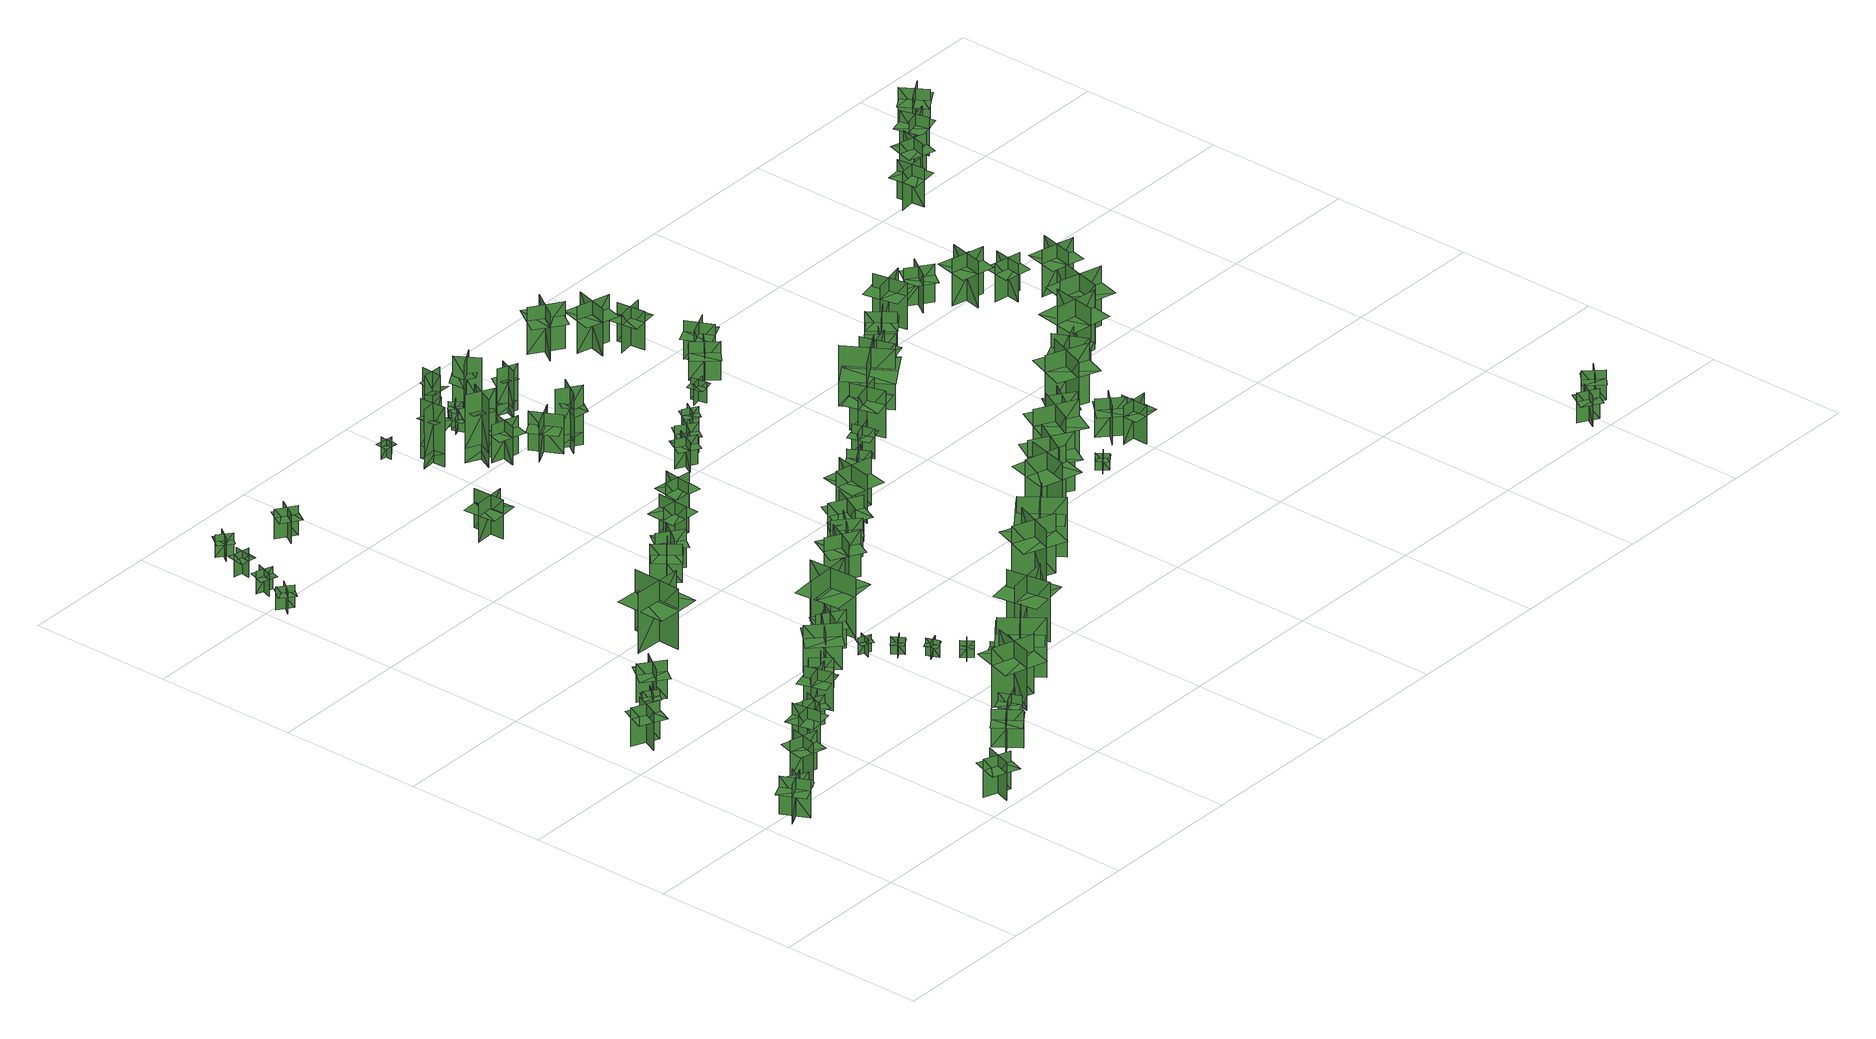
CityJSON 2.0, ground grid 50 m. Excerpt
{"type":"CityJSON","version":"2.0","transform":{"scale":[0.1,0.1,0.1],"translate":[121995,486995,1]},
"CityObjects":{
"tree1":{"type":"SolitaryVegetationObject","geometry":[{"type":"MultiSurface","lod":"1","boundaries":[[[0,1,2]],[[0,2,3]],[[4,5,6]],[[4,6,7]],[[8,9,10]],[[8,10,11]],[[8,11,12]],[[8,12,13]]]}]},
"tree2":{"type":"SolitaryVegetationObject","geometry":[{"type":"MultiSurface","lod":"1","boundaries":[[[14,15,16]],[[14,16,17]],[[18,19,20]],[[18,20,21]],[[22,23,24]],[[22,24,25]],[[22,25,26]],[[22,26,27]]]}]},
"tree3":{"type":"SolitaryVegetationObject","geometry":[{"type":"MultiSurface","lod":"1","boundaries":[[[28,29,30]],[[28,30,31]],[[32,33,34]],[[32,34,35]],[[36,37,38]],[[36,38,39]],[[36,39,40]],[[36,40,41]]]}]},
"tree4":{"type":"SolitaryVegetationObject","geometry":[{"type":"MultiSurface","lod":"1","boundaries":[[[42,43,44]],[[42,44,45]],[[46,47,48]],[[46,48,49]],[[50,51,52]],[[50,52,53]],[[50,53,54]],[[50,54,55]]]}]},
"tree5":{"type":"SolitaryVegetationObject","geometry":[{"type":"MultiSurface","lod":"1","boundaries":[[[56,57,58]],[[56,58,59]],[[60,61,62]],[[60,62,63]],[[64,65,66]],[[64,66,67]],[[64,67,68]],[[64,68,69]]]}]},
"tree6":{"type":"SolitaryVegetationObject","geometry":[{"type":"MultiSurface","lod":"1","boundaries":[[[70,71,72]],[[70,72,73]],[[74,75,76]],[[74,76,77]],[[78,79,80]],[[78,80,81]],[[78,81,82]],[[78,82,83]]]}]},
"tree7":{"type":"SolitaryVegetationObject","geometry":[{"type":"MultiSurface","lod":"1","boundaries":[[[84,85,86]],[[84,86,87]],[[88,89,90]],[[88,90,91]],[[92,93,94]],[[92,94,95]],[[92,95,96]],[[92,96,97]]]}]},
"tree8":{"type":"SolitaryVegetationObject","geometry":[{"type":"MultiSurface","lod":"1","boundaries":[[[98,99,100]],[[98,100,101]],[[102,103,104]],[[102,104,105]],[[106,107,108]],[[106,108,109]],[[106,109,110]],[[106,110,111]]]}]},
"tree9":{"type":"SolitaryVegetationObject","geometry":[{"type":"MultiSurface","lod":"1","boundaries":[[[112,113,114]],[[112,114,115]],[[116,117,118]],[[116,118,119]],[[120,121,122]],[[120,122,123]],[[120,123,124]],[[120,124,125]]]}]},
"tree10":{"type":"SolitaryVegetationObject","geometry":[{"type":"MultiSurface","lod":"1","boundaries":[[[126,127,128]],[[126,128,129]],[[130,131,132]],[[130,132,133]],[[134,135,136]],[[134,136,137]],[[134,137,138]],[[134,138,139]]]}]},
"tree11":{"type":"SolitaryVegetationObject","geometry":[{"type":"MultiSurface","lod":"1","boundaries":[[[140,141,142]],[[140,142,143]],[[144,145,146]],[[144,146,147]],[[148,149,150]],[[148,150,151]],[[148,151,152]],[[148,152,153]]]}]},
"tree12":{"type":"SolitaryVegetationObject","geometry":[{"type":"MultiSurface","lod":"1","boundaries":[[[154,155,156]],[[154,156,157]],[[158,159,160]],[[158,160,161]],[[162,163,164]],[[162,164,165]],[[162,165,166]],[[162,166,167]]]}]},
"tree13":{"type":"SolitaryVegetationObject","geometry":[{"type":"MultiSurface","lod":"1","boundaries":[[[168,169,170]],[[168,170,171]],[[172,173,174]],[[172,174,175]],[[176,177,178]],[[176,178,179]],[[176,179,180]],[[176,180,181]]]}]},
"tree14":{"type":"SolitaryVegetationObject","geometry":[{"type":"MultiSurface","lod":"1","boundaries":[[[182,183,184]],[[182,184,185]],[[186,187,188]],[[186,188,189]],[[190,191,192]],[[190,192,193]],[[190,193,194]],[[190,194,195]]]}]},
"tree15":{"type":"SolitaryVegetationObject","geometry":[{"type":"MultiSurface","lod":"1","boundaries":[[[196,197,198]],[[196,198,199]],[[200,201,202]],[[200,202,203]],[[204,205,206]],[[204,206,207]],[[204,207,208]],[[204,208,209]]]}]},
"tree16":{"type":"SolitaryVegetationObject","geometry":[{"type":"MultiSurface","lod":"1","boundaries":[[[210,211,212]],[[210,212,213]],[[214,215,216]],[[214,216,217]],[[218,219,220]],[[218,220,221]],[[218,221,222]],[[218,222,223]]]}]},
"tree17":{"type":"SolitaryVegetationObject","geometry":[{"type":"MultiSurface","lod":"1","boundaries":[[[224,225,226]],[[224,226,227]],[[228,229,230]],[[228,230,231]],[[232,233,234]],[[232,234,235]],[[232,235,236]],[[232,236,237]]]}]},
"tree18":{"type":"SolitaryVegetationObject","geometry":[{"type":"MultiSurface","lod":"1","boundaries":[[[238,239,240]],[[238,240,241]],[[242,243,244]],[[242,244,245]],[[246,247,248]],[[246,248,249]],[[246,249,250]],[[246,250,251]]]}]},
"tree19":{"type":"SolitaryVegetationObject","geometry":[{"type":"MultiSurface","lod":"1","boundaries":[[[252,253,254]],[[252,254,255]],[[256,257,258]],[[256,258,259]],[[260,261,262]],[[260,262,263]],[[260,263,264]],[[260,264,265]]]}]},
"tree20":{"type":"SolitaryVegetationObject","geometry":[{"type":"MultiSurface","lod":"1","boundaries":[[[266,267,268]],[[266,268,269]],[[270,271,272]],[[270,272,273]],[[274,275,276]],[[274,276,277]],[[274,277,278]],[[274,278,279]]]}]},
"tree21":{"type":"SolitaryVegetationObject","geometry":[{"type":"MultiSurface","lod":"1","boundaries":[[[280,281,282]],[[280,282,283]],[[284,285,286]],[[284,286,287]],[[288,289,290]],[[288,290,291]],[[288,291,292]],[[288,292,293]]]}]},
"tree22":{"type":"SolitaryVegetationObject","geometry":[{"type":"MultiSurface","lod":"1","boundaries":[[[294,295,296]],[[294,296,297]],[[298,299,300]],[[298,300,301]],[[302,303,304]],[[302,304,305]],[[302,305,306]],[[302,306,307]]]}]},
"tree23":{"type":"SolitaryVegetationObject","geometry":[{"type":"MultiSurface","lod":"1","boundaries":[[[308,309,310]],[[308,310,311]],[[312,313,314]],[[312,314,315]],[[316,317,318]],[[316,318,319]],[[316,319,320]],[[316,320,321]]]}]},
"tree24":{"type":"SolitaryVegetationObject","geometry":[{"type":"MultiSurface","lod":"1","boundaries":[[[322,323,324]],[[322,324,325]],[[326,327,328]],[[326,328,329]],[[330,331,332]],[[330,332,333]],[[330,333,334]],[[330,334,335]]]}]},
"tree25":{"type":"SolitaryVegetationObject","geometry":[{"type":"MultiSurface","lod":"1","boundaries":[[[336,337,338]],[[336,338,339]],[[340,341,342]],[[340,342,343]],[[344,345,346]],[[344,346,347]],[[344,347,348]],[[344,348,349]]]}]},
"tree26":{"type":"SolitaryVegetationObject","geometry":[{"type":"MultiSurface","lod":"1","boundaries":[[[350,351,352]],[[350,352,353]],[[354,355,356]],[[354,356,357]],[[358,359,360]],[[358,360,361]],[[358,361,362]],[[358,362,363]]]}]},
"tree27":{"type":"SolitaryVegetationObject","geometry":[{"type":"MultiSurface","lod":"1","boundaries":[[[364,365,366]],[[364,366,367]],[[368,369,370]],[[368,370,371]],[[372,373,374]],[[372,374,375]],[[372,375,376]],[[372,376,377]]]}]},
"tree28":{"type":"SolitaryVegetationObject","geometry":[{"type":"MultiSurface","lod":"1","boundaries":[[[378,379,380]],[[378,380,381]],[[382,383,384]],[[382,384,385]],[[386,387,388]],[[386,388,389]],[[386,389,390]],[[386,390,391]]]}]},
"tree29":{"type":"SolitaryVegetationObject","geometry":[{"type":"MultiSurface","lod":"1","boundaries":[[[392,393,394]],[[392,394,395]],[[396,397,398]],[[396,398,399]],[[400,401,402]],[[400,402,403]],[[400,403,404]],[[400,404,405]]]}]},
"tree30":{"type":"SolitaryVegetationObject","geometry":[{"type":"MultiSurface","lod":"1","boundaries":[[[406,407,408]],[[406,408,409]],[[410,411,412]],[[410,412,413]],[[414,415,416]],[[414,416,417]],[[414,417,418]],[[414,418,419]]]}]},
"tree31":{"type":"SolitaryVegetationObject","geometry":[{"type":"MultiSurface","lod":"1","boundaries":[[[420,421,422]],[[420,422,423]],[[424,425,426]],[[424,426,427]],[[428,429,430]],[[428,430,431]],[[428,431,432]],[[428,432,433]]]}]},
"tree32":{"type":"SolitaryVegetationObject","geometry":[{"type":"MultiSurface","lod":"1","boundaries":[[[434,435,436]],[[434,436,437]],[[438,439,440]],[[438,440,441]],[[442,443,444]],[[442,444,445]],[[442,445,446]],[[442,446,447]]]}]},
"tree33":{"type":"SolitaryVegetationObject","geometry":[{"type":"MultiSurface","lod":"1","boundaries":[[[448,449,450]],[[448,450,451]],[[452,453,454]],[[452,454,455]],[[456,457,458]],[[456,458,459]],[[456,459,460]],[[456,460,461]]]}]},
"tree34":{"type":"SolitaryVegetationObject","geometry":[{"type":"MultiSurface","lod":"1","boundaries":[[[462,463,464]],[[462,464,465]],[[466,467,468]],[[466,468,469]],[[470,471,472]],[[470,472,473]],[[470,473,474]],[[470,474,475]]]}]},
"tree35":{"type":"SolitaryVegetationObject","geometry":[{"type":"MultiSurface","lod":"1","boundaries":[[[476,477,478]],[[476,478,479]],[[480,481,482]],[[480,482,483]],[[484,485,486]],[[484,486,487]],[[484,487,488]],[[484,488,489]]]}]},
"tree36":{"type":"SolitaryVegetationObject","geometry":[{"type":"MultiSurface","lod":"1","boundaries":[[[490,491,492]],[[490,492,493]],[[494,495,496]],[[494,496,497]],[[498,499,500]],[[498,500,501]],[[498,501,502]],[[498,502,503]]]}]},
"tree37":{"type":"SolitaryVegetationObject","geometry":[{"type":"MultiSurface","lod":"1","boundaries":[[[504,505,506]],[[504,506,507]],[[508,509,510]],[[508,510,511]],[[512,513,514]],[[512,514,515]],[[512,515,516]],[[512,516,517]]]}]},
"tree38":{"type":"SolitaryVegetationObject","geometry":[{"type":"MultiSurface","lod":"1","boundaries":[[[518,519,520]],[[518,520,521]],[[522,523,524]],[[522,524,525]],[[526,527,528]],[[526,528,529]],[[526,529,530]],[[526,530,531]]]}]},
"tree39":{"type":"SolitaryVegetationObject","geometry":[{"type":"MultiSurface","lod":"1","boundaries":[[[532,533,534]],[[532,534,535]],[[536,537,538]],[[536,538,539]],[[540,541,542]],[[540,542,543]],[[540,543,544]],[[540,544,545]]]}]},
"tree40":{"type":"SolitaryVegetationObject","geometry":[{"type":"MultiSurface","lod":"1","boundaries":[[[546,547,548]],[[546,548,549]],[[550,551,552]],[[550,552,553]],[[554,555,556]],[[554,556,557]],[[554,557,558]],[[554,558,559]]]}]},
"tree41":{"type":"SolitaryVegetationObject","geometry":[{"type":"MultiSurface","lod":"1","boundaries":[[[560,561,562]],[[560,562,563]],[[564,565,566]],[[564,566,567]],[[568,569,565]],[[568,565,564]],[[570,571,561]],[[570,561,560]],[[572,573,574]],[[572,574,575]],[[576,577,578]],[[576,578,579]]]}]},
"tree42":{"type":"SolitaryVegetationObject","geometry":[{"type":"MultiSurface","lod":"1","boundaries":[[[580,581,582]],[[580,582,583]],[[584,585,586]],[[584,586,587]],[[588,589,590]],[[588,590,591]],[[588,591,592]],[[588,592,593]]]}]},
"tree43":{"type":"SolitaryVegetationObject","geometry":[{"type":"MultiSurface","lod":"1","boundaries":[[[594,595,596]],[[594,596,597]],[[598,599,600]],[[598,600,601]],[[602,603,604]],[[602,604,605]],[[602,605,606]],[[602,606,607]]]}]},
"tree44":{"type":"SolitaryVegetationObject","geometry":[{"type":"MultiSurface","lod":"1","boundaries":[[[608,609,610]],[[608,610,611]],[[612,613,614]],[[612,614,615]],[[616,617,613]],[[616,613,612]],[[618,619,609]],[[618,609,608]],[[620,621,622]],[[620,622,623]],[[624,625,626]],[[624,626,627]]]}]},
"tree45":{"type":"SolitaryVegetationObject","geometry":[{"type":"MultiSurface","lod":"1","boundaries":[[[628,629,630]],[[628,630,631]],[[632,633,634]],[[632,634,635]],[[636,637,638]],[[636,638,639]],[[636,639,640]],[[636,640,641]]]}]},
"tree46":{"type":"SolitaryVegetationObject","geometry":[{"type":"MultiSurface","lod":"1","boundaries":[[[642,643,644]],[[642,644,645]],[[646,647,648]],[[646,648,649]],[[650,651,652]],[[650,652,653]],[[650,653,654]],[[650,654,655]]]}]},
"tree47":{"type":"SolitaryVegetationObject","geometry":[{"type":"MultiSurface","lod":"1","boundaries":[[[656,657,658]],[[656,658,659]],[[660,661,662]],[[660,662,663]],[[664,665,666]],[[664,666,667]],[[664,667,668]],[[664,668,669]]]}]},
"tree48":{"type":"SolitaryVegetationObject","geometry":[{"type":"MultiSurface","lod":"1","boundaries":[[[670,671,672]],[[670,672,673]],[[674,675,676]],[[674,676,677]],[[678,679,680]],[[678,680,681]],[[678,681,682]],[[678,682,683]]]}]},
"tree49":{"type":"SolitaryVegetationObject","geometry":[{"type":"MultiSurface","lod":"1","boundaries":[[[684,685,686]],[[684,686,687]],[[688,689,690]],[[688,690,691]],[[692,693,694]],[[692,694,695]],[[692,695,696]],[[692,696,697]]]}]},
"tree50":{"type":"SolitaryVegetationObject","geometry":[{"type":"MultiSurface","lod":"1","boundaries":[[[698,699,700]],[[698,700,701]],[[702,703,704]],[[702,704,705]],[[706,707,708]],[[706,708,709]],[[706,709,710]],[[706,710,711]]]}]},
"tree51":{"type":"SolitaryVegetationObject","geometry":[{"type":"MultiSurface","lod":"1","boundaries":[[[712,713,714]],[[712,714,715]],[[716,717,718]],[[716,718,719]],[[720,721,722]],[[720,722,723]],[[720,723,724]],[[720,724,725]]]}]},
"tree52":{"type":"SolitaryVegetationObject","geometry":[{"type":"MultiSurface","lod":"1","boundaries":[[[726,727,728]],[[726,728,729]],[[730,731,732]],[[730,732,733]],[[734,735,736]],[[734,736,737]],[[734,737,738]],[[734,738,739]]]}]},
"tree53":{"type":"SolitaryVegetationObject","geometry":[{"type":"MultiSurface","lod":"1","boundaries":[[[740,741,742]],[[740,742,743]],[[744,745,746]],[[744,746,747]],[[748,749,745]],[[748,745,744]],[[750,751,741]],[[750,741,740]],[[752,753,754]],[[752,754,755]],[[756,757,758]],[[756,758,759]]]}]},
"tree54":{"type":"SolitaryVegetationObject","geometry":[{"type":"MultiSurface","lod":"1","boundaries":[[[760,761,762]],[[760,762,763]],[[764,765,766]],[[764,766,767]],[[768,769,765]],[[768,765,764]],[[770,771,761]],[[770,761,760]],[[772,773,774]],[[772,774,775]],[[776,777,778]],[[776,778,779]]]}]},
"tree55":{"type":"SolitaryVegetationObject","geometry":[{"type":"MultiSurface","lod":"1","boundaries":[[[780,699,781]],[[780,781,782]],[[783,784,785]],[[783,785,786]],[[787,788,789]],[[787,789,790]],[[787,790,791]],[[787,791,792]]]}]},
"tree56":{"type":"SolitaryVegetationObject","geometry":[{"type":"MultiSurface","lod":"1","boundaries":[[[793,794,795]],[[793,795,796]],[[797,798,799]],[[797,799,800]],[[801,802,798]],[[801,798,797]],[[803,804,794]],[[803,794,793]],[[805,806,807]],[[805,807,808]],[[809,810,811]],[[809,811,812]]]}]},
"tree57":{"type":"SolitaryVegetationObject","geometry":[{"type":"MultiSurface","lod":"1","boundaries":[[[813,814,815]],[[813,815,816]],[[817,818,819]],[[817,819,820]],[[821,822,823]],[[821,823,824]],[[821,824,825]],[[821,825,826]]]}]},
"tree58":{"type":"SolitaryVegetationObject","geometry":[{"type":"MultiSurface","lod":"1","boundaries":[[[827,828,829]],[[827,829,830]],[[831,832,833]],[[831,833,834]],[[835,836,837]],[[835,837,838]],[[835,838,839]],[[835,839,840]]]}]},
"tree59":{"type":"SolitaryVegetationObject","geometry":[{"type":"MultiSurface","lod":"1","boundaries":[[[841,842,843]],[[841,843,844]],[[845,846,847]],[[845,847,848]],[[849,850,851]],[[849,851,852]],[[849,852,853]],[[849,853,854]]]}]},
"tree60":{"type":"SolitaryVegetationObject","geometry":[{"type":"MultiSurface","lod":"1","boundaries":[[[855,856,857]],[[855,857,858]],[[859,860,861]],[[859,861,862]],[[863,864,865]],[[863,865,866]],[[863,866,867]],[[863,867,868]]]}]},
"tree61":{"type":"SolitaryVegetationObject","geometry":[{"type":"MultiSurface","lod":"1","boundaries":[[[869,870,871]],[[869,871,872]],[[873,874,875]],[[873,875,876]],[[877,878,874]],[[877,874,873]],[[879,880,870]],[[879,870,869]],[[881,882,883]],[[881,883,884]],[[885,886,887]],[[885,887,888]]]}]},
"tree62":{"type":"SolitaryVegetationObject","geometry":[{"type":"MultiSurface","lod":"1","boundaries":[[[889,890,891]],[[889,891,892]],[[893,894,895]],[[893,895,896]],[[897,898,899]],[[897,899,900]],[[897,900,901]],[[897,901,902]]]}]},
"tree63":{"type":"SolitaryVegetationObject","geometry":[{"type":"MultiSurface","lod":"1","boundaries":[[[903,904,905]],[[903,905,906]],[[907,908,909]],[[907,909,910]],[[911,912,913]],[[911,913,914]],[[911,914,915]],[[911,915,916]]]}]},
"tree64":{"type":"SolitaryVegetationObject","geometry":[{"type":"MultiSurface","lod":"1","boundaries":[[[917,918,919]],[[917,919,920]],[[921,922,923]],[[921,923,924]],[[925,926,927]],[[925,927,928]],[[925,928,929]],[[925,929,930]]]}]},
"tree65":{"type":"SolitaryVegetationObject","geometry":[{"type":"MultiSurface","lod":"1","boundaries":[[[931,932,933]],[[931,933,934]],[[935,936,937]],[[935,937,938]],[[939,940,941]],[[939,941,942]],[[939,942,943]],[[939,943,944]]]}]},
"tree66":{"type":"SolitaryVegetationObject","geometry":[{"type":"MultiSurface","lod":"1","boundaries":[[[945,946,947]],[[945,947,948]],[[949,950,951]],[[949,951,952]],[[953,954,955]],[[953,955,956]],[[953,956,957]],[[953,957,958]]]}]},
"tree67":{"type":"SolitaryVegetationObject","geometry":[{"type":"MultiSurface","lod":"1","boundaries":[[[959,960,961]],[[959,961,962]],[[963,964,965]],[[963,965,966]],[[967,968,969]],[[967,969,970]],[[967,970,971]],[[967,971,972]]]}]},
"tree68":{"type":"SolitaryVegetationObject","geometry":[{"type":"MultiSurface","lod":"1","boundaries":[[[973,974,975]],[[973,975,976]],[[977,978,979]],[[977,979,980]],[[981,982,983]],[[981,983,984]],[[981,984,985]],[[981,985,986]]]}]},
"tree69":{"type":"SolitaryVegetationObject","geometry":[{"type":"MultiSurface","lod":"1","boundaries":[[[987,988,989]],[[987,989,990]],[[991,992,993]],[[991,993,994]],[[995,996,997]],[[995,997,998]],[[995,998,999]],[[995,999,1000]]]}]},
"tree70":{"type":"SolitaryVegetationObject","geometry":[{"type":"MultiSurface","lod":"1","boundaries":[[[1001,1002,1003]],[[1001,1003,1004]],[[1005,1006,1007]],[[1005,1007,1008]],[[1009,1010,1011]],[[1009,1011,1012]],[[1009,1012,1013]],[[1009,1013,1014]]]}]},
"tree71":{"type":"SolitaryVegetationObject","geometry":[{"type":"MultiSurface","lod":"1","boundaries":[[[1015,1016,1017]],[[1015,1017,1018]],[[1019,1020,1021]],[[1019,1021,1022]],[[1023,1024,1025]],[[1023,1025,1026]],[[1023,1026,1027]],[[1023,1027,1028]]]}]},
"tree72":{"type":"SolitaryVegetationObject","geometry":[{"type":"MultiSurface","lod":"1","boundaries":[[[1029,1030,1031]],[[1029,1031,1032]],[[1033,1034,1035]],[[1033,1035,1036]],[[1037,1038,1039]],[[1037,1039,1040]],[[1037,1040,1041]],[[1037,1041,1042]]]}]},
"tree73":{"type":"SolitaryVegetationObject","geometry":[{"type":"MultiSurface","lod":"1","boundaries":[[[1043,1044,1045]],[[1043,1045,1046]],[[1047,1048,1049]],[[1047,1049,1050]],[[1051,1052,1053]],[[1051,1053,1054]],[[1051,1054,1055]],[[1051,1055,1056]]]}]},
"tree74":{"type":"SolitaryVegetationObject","geometry":[{"type":"MultiSurface","lod":"1","boundaries":[[[1057,1058,1059]],[[1057,1059,1060]],[[1061,1062,1063]],[[1061,1063,1064]],[[1065,1066,1067]],[[1065,1067,1068]],[[1065,1068,1069]],[[1065,1069,1070]]]}]},
"tree75":{"type":"SolitaryVegetationObject","geometry":[{"type":"MultiSurface","lod":"1","boundaries":[[[1071,1072,1073]],[[1071,1073,1074]],[[1075,1076,1077]],[[1075,1077,1078]],[[1079,1080,1081]],[[1079,1081,1082]],[[1079,1082,1083]],[[1079,1083,1084]]]}]},
"tree76":{"type":"SolitaryVegetationObject","geometry":[{"type":"MultiSurface","lod":"1","boundaries":[[[1085,1086,1087]],[[1085,1087,1088]],[[1089,1090,1091]],[[1089,1091,1092]],[[1093,1094,1095]],[[1093,1095,1096]],[[1093,1096,1097]],[[1093,1097,1098]]]}]},
"tree77":{"type":"SolitaryVegetationObject","geometry":[{"type":"MultiSurface","lod":"1","boundaries":[[[1099,1100,1101]],[[1099,1101,1102]],[[1103,1104,1105]],[[1103,1105,1106]],[[1107,1108,1109]],[[1107,1109,1110]],[[1107,1110,1111]],[[1107,1111,1112]]]}]},
"tree78":{"type":"SolitaryVegetationObject","geometry":[{"type":"MultiSurface","lod":"1","boundaries":[[[1113,1114,1115]],[[1113,1115,1116]],[[1117,1118,1119]],[[1117,1119,1120]],[[1121,1122,1123]],[[1121,1123,1124]],[[1121,1124,1125]],[[1121,1125,1126]]]}]},
"tree79":{"type":"SolitaryVegetationObject","geometry":[{"type":"MultiSurface","lod":"1","boundaries":[[[1127,1128,1129]],[[1127,1129,1130]],[[1131,1132,1133]],[[1131,1133,1134]],[[1135,1136,1137]],[[1135,1137,1138]],[[1135,1138,1139]],[[1135,1139,1140]]]}]},
"tree80":{"type":"SolitaryVegetationObject","geometry":[{"type":"MultiSurface","lod":"1","boundaries":[[[1141,1142,1143]],[[1141,1143,1144]],[[1145,1146,1147]],[[1145,1147,1148]],[[1149,1150,1151]],[[1149,1151,1152]],[[1149,1152,1153]],[[1149,1153,1154]]]}]},
"tree81":{"type":"SolitaryVegetationObject","geometry":[{"type":"MultiSurface","lod":"1","boundaries":[[[1155,1156,1157]],[[1155,1157,1158]],[[1159,1160,1161]],[[1159,1161,1162]],[[1163,1164,1165]],[[1163,1165,1166]],[[1163,1166,1167]],[[1163,1167,1168]]]}]},
"tree82":{"type":"SolitaryVegetationObject","geometry":[{"type":"MultiSurface","lod":"1","boundaries":[[[1169,1170,1171]],[[1169,1171,1172]],[[1173,1174,1175]],[[1173,1175,1176]],[[1177,1178,1179]],[[1177,1179,1180]],[[1177,1180,1181]],[[1177,1181,1182]]]}]},
"tree83":{"type":"SolitaryVegetationObject","geometry":[{"type":"MultiSurface","lod":"1","boundaries":[[[1183,1184,1185]],[[1183,1185,1186]],[[1187,1188,1189]],[[1187,1189,1190]],[[1191,1192,1193]],[[1191,1193,1194]],[[1191,1194,1195]],[[1191,1195,1196]]]}]},
"tree84":{"type":"SolitaryVegetationObject","geometry":[{"type":"MultiSurface","lod":"1","boundaries":[[[1197,1198,1199]],[[1197,1199,1200]],[[1201,1202,1203]],[[1201,1203,1204]],[[1205,1206,1207]],[[1205,1207,1208]],[[1205,1208,1209]],[[1205,1209,1210]]]}]},
"tree85":{"type":"SolitaryVegetationObject","geometry":[{"type":"MultiSurface","lod":"1","boundaries":[[[1211,1212,1213]],[[1211,1213,1214]],[[1215,1216,1217]],[[1215,1217,1218]],[[1219,1220,1221]],[[1219,1221,1222]],[[1219,1222,1223]],[[1219,1223,1224]]]}]},
"tree86":{"type":"SolitaryVegetationObject","geometry":[{"type":"MultiSurface","lod":"1","boundaries":[[[1225,1226,1227]],[[1225,1227,1228]],[[1229,1230,1231]],[[1229,1231,1232]],[[1233,1234,1235]],[[1233,1235,1236]],[[1233,1236,1237]],[[1233,1237,1238]]]}]},
"tree87":{"type":"SolitaryVegetationObject","geometry":[{"type":"MultiSurface","lod":"1","boundaries":[[[1239,1240,1241]],[[1239,1241,1242]],[[1243,1244,1245]],[[1243,1245,1246]],[[1247,1248,1249]],[[1247,1249,1250]],[[1247,1250,1251]],[[1247,1251,1252]]]}]},
"tree88":{"type":"SolitaryVegetationObject","geometry":[{"type":"MultiSurface","lod":"1","boundaries":[[[1253,1254,1255]],[[1253,1255,1256]],[[1257,1258,1259]],[[1257,1259,1260]],[[1261,1262,1263]],[[1261,1263,1264]],[[1261,1264,1265]],[[1261,1265,1266]]]}]},
"tree89":{"type":"SolitaryVegetationObject","geometry":[{"type":"MultiSurface","lod":"1","boundaries":[[[1267,1268,1269]],[[1267,1269,1270]],[[1271,1272,1273]],[[1271,1273,1274]],[[1275,1276,1277]],[[1275,1277,1278]],[[1275,1278,1279]],[[1275,1279,1280]]]}]},
"tree90":{"type":"SolitaryVegetationObject","geometry":[{"type":"MultiSurface","lod":"1","boundaries":[[[1281,1282,1283]],[[1281,1283,1284]],[[1285,1286,1287]],[[1285,1287,1288]],[[1289,1290,1291]],[[1289,1291,1292]],[[1289,1292,1293]],[[1289,1293,1294]]]}]},
"tree91":{"type":"SolitaryVegetationObject","geometry":[{"type":"MultiSurface","lod":"1","boundaries":[[[1295,1296,1297]],[[1295,1297,1298]],[[1299,1300,1301]],[[1299,1301,1302]],[[1303,1304,1305]],[[1303,1305,1306]],[[1303,1306,1307]],[[1303,1307,1308]]]}]},
"tree92":{"type":"SolitaryVegetationObject","geometry":[{"type":"MultiSurface","lod":"1","boundaries":[[[1309,1310,1311]],[[1309,1311,1312]],[[1313,1314,1315]],[[1313,1315,1316]],[[1317,1318,1319]],[[1317,1319,1320]],[[1317,1320,1321]],[[1317,1321,1322]]]}]},
"tree93":{"type":"SolitaryVegetationObject","geometry":[{"type":"MultiSurface","lod":"1","boundaries":[[[1323,1324,1325]],[[1323,1325,1326]],[[1327,1328,1329]],[[1327,1329,1330]],[[1331,1332,1333]],[[1331,1333,1334]],[[1331,1334,1335]],[[1331,1335,1336]]]}]},
"tree94":{"type":"SolitaryVegetationObject","geometry":[{"type":"MultiSurface","lod":"1","boundaries":[[[1337,1338,1339]],[[1337,1339,1340]],[[1341,1342,1343]],[[1341,1343,1344]],[[1345,1346,1347]],[[1345,1347,1348]],[[1345,1348,1349]],[[1345,1349,1350]]]}]},
"tree95":{"type":"SolitaryVegetationObject","geometry":[{"type":"MultiSurface","lod":"1","boundaries":[[[1351,1352,1353]],[[1351,1353,1354]],[[1355,1356,1357]],[[1355,1357,1358]],[[1359,1360,1361]],[[1359,1361,1362]],[[1359,1362,1363]],[[1359,1363,1364]]]}]},
"tree96":{"type":"SolitaryVegetationObject","geometry":[{"type":"MultiSurface","lod":"1","boundaries":[[[1365,1366,1367]],[[1365,1367,1368]],[[1369,1370,1371]],[[1369,1371,1372]],[[1373,1374,1375]],[[1373,1375,1376]],[[1373,1376,1377]],[[1373,1377,1378]]]}]},
"tree97":{"type":"SolitaryVegetationObject","geometry":[{"type":"MultiSurface","lod":"1","boundaries":[[[1379,1380,1381]],[[1379,1381,1382]],[[1383,1384,1385]],[[1383,1385,1386]],[[1387,1388,1389]],[[1387,1389,1390]],[[1387,1390,1391]],[[1387,1391,1392]]]}]}
},
"vertices":[
[69,451,8],[159,495,8],[159,495,146],[69,451,146],[132,429,8],[88,519,8],[88,519,146],[132,429,146],[132,429,107],[177,451,107],[133,541,107],[88,519,107],[43,497,107],[87,408,107],
[187,547,6],[148,480,6],[148,480,114],[187,547,114],[137,534,6],[204,495,6],[204,495,114],[137,534,114],[137,534,84],[118,501,84],[185,462,84],[204,495,84],[224,529,84],[157,568,84],
[199,1087,7],[108,1128,7],[108,1128,146],[199,1087,146],[176,1149,7],[135,1058,7],[135,1058,146],[176,1149,146],[176,1149,107],[130,1169,107],[89,1079,107],[135,1058,107],[180,1038,107],[221,1128,107],
[327,656,8],[303,560,8],[303,560,147],[327,656,147],[270,623,8],[367,598,8],[367,598,147],[270,623,147],[270,623,108],[258,575,108],[354,550,108],[367,598,108],[379,646,108],[283,671,108],
[652,57,12],[559,90,12],[559,90,150],[652,57,150],[624,117,12],[591,23,12],[591,23,150],[624,117,150],[624,117,111],[577,133,111],[544,39,111],[591,23,111],[638,6,111],[671,100,111],
[460,660,10],[442,758,10],[442,758,149],[460,660,149],[498,714,10],[400,696,10],[400,696,149],[498,714,149],[498,714,110],[489,763,110],[391,745,110],[400,696,110],[409,647,110],[507,665,110],
[290,1188,8],[324,1231,8],[324,1231,85],[290,1188,85],[327,1192,8],[283,1226,8],[283,1226,85],[327,1192,85],[327,1192,63],[344,1214,63],[300,1248,63],[283,1226,63],[266,1204,63],[310,1170,63],
[331,1210,8],[390,1290,8],[390,1290,147],[331,1210,147],[397,1220,8],[317,1279,8],[317,1279,147],[397,1220,147],[397,1220,108],[426,1260,108],[346,1319,108],[317,1279,108],[287,1239,108],[367,1180,108],
[565,799,6],[537,726,6],[537,726,114],[565,799,114],[517,778,6],[590,750,6],[590,750,114],[517,778,114],[517,778,84],[504,741,84],[576,714,84],[590,750,84],[604,787,84],[531,814,84],
[74,2444,13],[28,2481,13],[28,2481,96],[74,2444,96],[69,2484,13],[33,2437,13],[33,2437,96],[69,2484,96],[69,2484,72],[46,2502,72],[10,2456,72],[33,2437,72],[56,2419,72],[93,2465,72],
[102,2608,8],[82,2552,8],[82,2552,90],[102,2608,90],[67,2591,8],[122,2571,8],[122,2571,90],[67,2591,90],[67,2591,67],[56,2564,67],[112,2543,67],[122,2571,67],[132,2599,67],[77,2619,67],
[635,871,10],[662,775,10],[662,775,149],[635,871,149],[602,813,10],[698,840,10],[698,840,149],[602,813,149],[602,813,110],[616,765,110],[711,792,110],[698,840,110],[684,888,110],[588,861,110],
[872,250,11],[791,191,11],[791,191,149],[872,250,149],[807,261,11],[865,180,11],[865,180,149],[807,261,149],[807,261,111],[766,232,111],[825,151,111],[865,180,111],[905,209,111],[847,290,111],
[164,2702,5],[106,2711,5],[106,2711,87],[164,2702,87],[142,2734,5],[132,2676,5],[132,2676,87],[142,2734,87],[142,2734,64],[112,2739,64],[103,2680,64],[132,2676,64],[161,2671,64],[171,2729,64],
[717,918,12],[766,857,12],[766,857,120],[717,918,120],[712,866,12],[772,915,12],[772,915,120],[712,866,120],[712,866,89],[736,836,89],[796,885,89],[772,915,89],[748,945,89],[687,896,89],
[150,2823,11],[196,2787,11],[196,2787,93],[150,2823,93],[154,2784,11],[190,2831,11],[190,2831,93],[154,2784,93],[154,2784,70],[177,2766,70],[214,2813,70],[190,2831,70],[167,2849,70],[131,2802,70],
[915,285,12],[986,315,12],[986,315,120],[915,285,120],[962,265,12],[932,337,12],[932,337,120],[962,265,120],[962,265,90],[998,281,90],[968,352,90],[932,337,90],[896,321,90],[927,250,90],
[654,1559,3],[648,1383,3],[648,1383,222],[654,1559,222],[552,1463,3],[728,1457,3],[728,1457,222],[552,1463,222],[641,1548,151],[560,1550,151],[557,1373,151],[639,1372,151],[720,1371,151],[723,1547,151],
[788,907,10],[872,995,10],[872,995,179],[788,907,179],[869,909,10],[781,993,10],[781,993,179],[869,909,179],[869,909,132],[911,953,132],[823,1037,132],[781,993,132],[739,949,132],[827,865,132],
[1045,316,9],[1091,464,9],[1091,464,224],[1045,316,224],[1137,364,9],[989,409,9],[989,409,224],[1137,364,224],[1137,364,164],[1160,438,164],[1011,483,164],[989,409,164],[966,335,164],[1114,290,164],
[770,1510,9],[699,1541,9],[699,1541,116],[770,1510,116],[751,1558,9],[720,1487,9],[720,1487,116],[751,1558,116],[751,1558,86],[715,1574,86],[685,1502,86],[720,1487,86],[756,1472,86],[787,1543,86],
[425,2718,3],[360,2760,3],[360,2760,111],[425,2718,111],[414,2769,3],[373,2703,3],[373,2703,111],[414,2769,111],[414,2769,81],[381,2789,81],[340,2724,81],[373,2703,81],[406,2683,81],[447,2748,81],
[892,1034,10],[976,981,10],[976,981,148],[892,1034,148],[906,969,10],[959,1054,10],[959,1054,148],[906,969,148],[906,969,109],[948,943,109],[1001,1027,109],[959,1054,109],[917,1080,109],[864,996,109],
[996,936,10],[978,895,10],[978,895,71],[996,936,71],[968,925,10],[1009,908,10],[1009,908,71],[968,925,71],[968,925,54],[960,905,54],[1000,888,54],[1009,908,54],[1018,928,54],[977,946,54],
[1029,819,12],[1067,843,12],[1067,843,74],[1029,819,74],[1058,812,12],[1034,850,12],[1034,850,74],[1058,812,74],[1058,812,56],[1077,824,56],[1053,862,56],[1034,850,56],[1016,838,56],[1039,801,56],
[1140,514,9],[1235,392,9],[1235,392,224],[1140,514,224],[1127,411,9],[1249,507,9],[1249,507,224],[1127,411,224],[1127,411,164],[1174,350,164],[1296,446,164],[1249,507,164],[1201,568,164],[1079,472,164],
[1088,734,10],[1129,751,10],[1129,751,72],[1088,734,72],[1115,722,10],[1098,763,10],[1098,763,72],[1115,722,72],[1115,722,55],[1135,731,55],[1118,772,55],[1098,763,55],[1078,755,55],[1094,714,55],
[937,1089,7],[1113,1099,7],[1113,1099,227],[937,1089,227],[1042,996,7],[1032,1171,7],[1032,1171,227],[1042,996,227],[949,1077,156],[955,996,156],[1131,1009,156],[1124,1090,156],[1118,1171,156],[943,1158,156],
[1181,667,13],[1146,639,13],[1146,639,74],[1181,667,74],[1151,670,13],[1179,635,13],[1179,635,74],[1151,670,74],[1151,670,57],[1134,656,57],[1162,622,57],[1179,635,57],[1196,649,57],[1169,684,57],
[1236,584,10],[1194,568,10],[1194,568,72],[1236,584,72],[1209,596,10],[1225,555,10],[1225,555,72],[1209,596,72],[1209,596,55],[1188,588,55],[1204,547,55],[1225,555,55],[1245,563,55],[1229,604,55],
[952,1617,10],[890,1695,10],[890,1695,149],[952,1617,149],[960,1683,10],[882,1621,10],[882,1621,149],[960,1683,149],[960,1683,110],[929,1722,110],[851,1660,110],[882,1621,110],[913,1582,110],[991,1644,110],
[803,2326,4],[808,2213,4],[808,2213,145],[803,2326,145],[743,2259,4],[856,2264,4],[856,2264,145],[743,2259,145],[796,2318,99],[743,2315,99],[750,2202,99],[803,2205,99],[855,2209,99],[848,2322,99],
[952,1724,8],[1033,1666,8],[1033,1666,147],[952,1724,147],[963,1658,8],[1021,1739,8],[1021,1739,147],[963,1658,147],[963,1658,108],[1003,1629,108],[1061,1710,108],[1021,1739,108],[980,1768,108],[922,1687,108],
[1381,672,7],[1406,519,7],[1406,519,222],[1381,672,222],[1320,589,7],[1473,613,7],[1473,613,222],[1320,589,222],[1320,589,162],[1332,512,162],[1485,537,162],[1473,613,162],[1461,690,162],[1308,665,162],
[1217,1266,14],[1325,1210,14],[1325,1210,183],[1217,1266,183],[1241,1188,14],[1297,1296,14],[1297,1296,183],[1241,1188,183],[1241,1188,135],[1295,1160,135],[1351,1268,135],[1297,1296,135],[1243,1325,135],[1187,1217,135],
[1196,1791,9],[1083,1798,9],[1083,1798,150],[1196,1791,150],[1136,1859,9],[1129,1746,9],[1129,1746,150],[1136,1859,150],[1189,1799,105],[1192,1852,105],[1078,1857,105],[1076,1805,105],[1074,1752,105],[1187,1747,105],
[1526,668,16],[1519,723,16],[1519,723,93],[1526,668,93],[1549,698,16],[1494,690,16],[1494,690,93],[1549,698,93],[1549,698,71],[1546,725,71],[1491,718,71],[1494,690,71],[1498,663,71],[1553,670,71],
[942,2811,15],[937,2767,15],[937,2767,77],[942,2811,77],[919,2792,15],[963,2787,15],[963,2787,77],[919,2792,77],[919,2792,60],[916,2770,60],[960,2765,60],[963,2787,60],[965,2809,60],[921,2814,60],
[1349,1349,13],[1423,1282,13],[1423,1282,152],[1349,1349,152],[1352,1283,13],[1419,1356,13],[1419,1356,152],[1352,1283,152],[1352,1283,113],[1389,1249,113],[1456,1323,113],[1419,1356,113],[1382,1390,113],[1315,1316,113],
[1239,1828,14],[1252,1927,14],[1252,1927,152],[1239,1828,152],[1291,1868,14],[1193,1881,14],[1193,1881,152],[1291,1868,152],[1291,1868,113],[1298,1917,113],[1199,1930,113],[1193,1881,113],[1186,1832,113],[1285,1819,113],
[1005,2705,59],[1012,2615,59],[1010,2614,229],[1004,2705,229],[960,2653,59],[1050,2660,59],[1050,2661,229],[960,2654,229],[960,2654,14],[1050,2661,14],[1004,2705,14],[1010,2614,14],[1004,2705,142],[1011,2614,142],[1057,2618,159],[1050,2708,159],[1010,2627,169],[1004,2695,169],[970,2692,178],[976,2624,178],
[1493,1336,12],[1384,1390,12],[1384,1390,181],[1493,1336,181],[1467,1413,12],[1413,1304,12],[1413,1304,181],[1467,1413,181],[1467,1413,134],[1413,1440,134],[1359,1331,134],[1413,1304,134],[1468,1277,134],[1522,1386,134],
[1633,721,10],[1689,865,10],[1689,865,226],[1633,721,226],[1728,762,10],[1583,818,10],[1583,818,226],[1728,762,226],[1728,762,165],[1756,835,165],[1611,890,165],[1583,818,165],[1555,746,165],[1700,690,165],
[1070,2581,65],[1163,2536,65],[1162,2534,259],[1069,2580,259],[1095,2507,65],[1141,2600,65],[1140,2600,259],[1094,2507,259],[1094,2507,13],[1140,2600,13],[1069,2580,13],[1162,2534,13],[1070,2580,160],[1163,2535,160],[1186,2582,178],[1093,2628,178],[1150,2541,190],[1080,2575,190],[1063,2539,201],[1133,2505,201],
[1521,1427,14],[1474,1366,14],[1474,1366,122],[1521,1427,122],[1470,1421,14],[1531,1373,14],[1531,1373,122],[1470,1421,122],[1470,1421,91],[1446,1390,91],[1507,1343,91],[1531,1373,91],[1555,1404,91],[1494,1452,91],
[1123,2518,12],[1218,2491,12],[1218,2491,150],[1123,2518,150],[1155,2460,12],[1182,2555,12],[1182,2555,150],[1155,2460,150],[1155,2460,111],[1203,2446,111],[1230,2542,111],[1182,2555,111],[1134,2569,111],[1107,2473,111],
[1157,2587,19],[1134,2625,19],[1134,2625,80],[1157,2587,80],[1164,2615,19],[1126,2593,19],[1126,2593,80],[1164,2615,80],[1164,2615,63],[1152,2634,63],[1114,2611,63],[1126,2593,63],[1137,2574,63],[1175,2596,63],
[1221,2409,11],[1322,2461,11],[1322,2461,152],[1221,2409,152],[1307,2381,11],[1255,2482,11],[1255,2482,152],[1307,2381,152],[1231,2405,107],[1256,2359,107],[1356,2412,107],[1331,2458,107],[1307,2505,107],[1207,2451,107],
[1190,2734,15],[1206,2693,15],[1206,2693,77],[1190,2734,77],[1178,2707,15],[1219,2723,15],[1219,2723,77],[1178,2707,77],[1178,2707,60],[1186,2687,60],[1227,2703,60],[1219,2723,60],[1212,2744,60],[1170,2728,60],
[1206,2722,14],[1233,2757,14],[1233,2757,76],[1206,2722,76],[1235,2726,14],[1201,2753,14],[1201,2753,76],[1235,2726,76],[1235,2726,58],[1249,2743,58],[1214,2770,58],[1201,2753,58],[1187,2736,58],[1221,2708,58],
[1735,922,7],[1828,798,7],[1828,798,222],[1735,922,222],[1720,820,7],[1844,913,7],[1844,913,222],[1720,820,222],[1720,820,162],[1767,758,162],[1891,851,162],[1844,913,162],[1797,975,162],[1674,882,162],
[1585,1398,10],[1615,1533,10],[1615,1533,183],[1585,1398,183],[1678,1457,10],[1543,1487,10],[1543,1487,183],[1678,1457,183],[1597,1404,127],[1659,1391,127],[1687,1527,127],[1624,1539,127],[1561,1552,127],[1534,1416,127],
[1243,2823,49],[1172,2826,49],[1172,2827,183],[1243,2824,183],[1207,2863,50],[1204,2792,50],[1205,2792,183],[1207,2863,183],[1207,2863,14],[1205,2792,14],[1243,2824,14],[1172,2827,14],[1243,2824,115],[1172,2827,115],[1171,2790,128],[1242,2788,128],[1182,2826,136],[1235,2825,136],[1236,2852,143],[1183,2853,143],
[1377,2432,58],[1327,2356,58],[1326,2357,228],[1376,2432,228],[1310,2418,58],[1386,2368,58],[1386,2369,228],[1310,2418,228],[1310,2418,13],[1386,2369,13],[1376,2432,13],[1326,2357,13],[1376,2432,141],[1326,2356,141],[1365,2331,157],[1415,2407,157],[1333,2367,167],[1370,2424,167],[1341,2442,177],[1304,2385,177],
[1269,2783,14],[1233,2757,75],[1269,2783,75],[1240,2788,14],[1266,2752,14],[1266,2752,75],[1240,2788,75],[1240,2788,58],[1222,2775,58],[1248,2739,58],[1266,2752,58],[1284,2765,58],[1258,2800,58],
[1243,2728,59],[1320,2775,59],[1321,2773,229],[1243,2727,229],[1309,2711,59],[1262,2789,59],[1262,2788,229],[1308,2711,229],[1308,2711,14],[1262,2788,14],[1243,2727,14],[1321,2773,14],[1243,2727,142],[1321,2774,142],[1297,2813,159],[1219,2767,159],[1310,2767,169],[1252,2732,169],[1270,2703,178],[1328,2738,178],
[1455,2060,11],[1523,2023,11],[1523,2023,119],[1455,2060,119],[1470,2011,11],[1507,2079,11],[1507,2079,119],[1470,2011,119],[1470,2011,89],[1504,1992,89],[1541,2060,89],[1507,2079,89],[1473,2097,89],[1436,2029,89],
[1328,2706,12],[1367,2686,12],[1367,2686,74],[1328,2706,74],[1336,2678,12],[1357,2717,12],[1357,2717,74],[1336,2678,74],[1336,2678,57],[1356,2668,57],[1376,2707,57],[1357,2717,57],[1337,2727,57],[1317,2688,57],
[1871,902,9],[1888,977,9],[1888,977,116],[1871,902,116],[1915,929,9],[1840,946,9],[1840,946,116],[1915,929,116],[1915,929,86],[1924,967,86],[1848,984,86],[1840,946,86],[1831,908,86],[1907,891,86],
[1566,2117,12],[1521,2055,12],[1521,2055,120],[1566,2117,120],[1515,2109,12],[1578,2064,12],[1578,2064,120],[1515,2109,120],[1515,2109,90],[1493,2078,90],[1555,2033,90],[1578,2064,90],[1601,2096,90],[1538,2141,90],
[1345,2679,52],[1410,2651,52],[1410,2650,186],[1344,2678,186],[1365,2629,52],[1393,2694,52],[1392,2695,186],[1364,2629,186],[1364,2629,16],[1392,2695,16],[1344,2678,16],[1410,2650,16],[1345,2678,117],[1410,2650,117],[1424,2684,130],[1359,2712,130],[1401,2654,138],[1352,2675,138],[1341,2650,146],[1391,2629,146],
[1796,1598,12],[1729,1558,12],[1729,1558,120],[1796,1598,120],[1746,1611,12],[1785,1545,12],[1785,1545,120],[1746,1611,120],[1746,1611,89],[1712,1591,89],[1752,1525,89],[1785,1545,89],[1819,1565,89],[1779,1631,89],
[2064,997,8],[1915,1037,8],[1915,1037,224],[2064,997,224],[2013,1087,8],[1973,937,8],[1973,937,224],[2013,1087,224],[2013,1087,163],[1938,1107,163],[1898,957,163],[1973,937,163],[2047,917,163],[2088,1066,163],
[1678,2194,13],[1648,2147,13],[1648,2147,90],[1678,2194,90],[1642,2186,13],[1688,2156,13],[1688,2156,90],[1642,2186,90],[1642,2186,68],[1627,2163,68],[1673,2133,68],[1688,2156,68],[1703,2179,68],[1657,2210,68],
[1867,1691,14],[1891,1618,14],[1891,1618,122],[1867,1691,122],[1844,1646,14],[1917,1670,14],[1917,1670,122],[1844,1646,122],[1844,1646,92],[1856,1609,92],[1929,1633,92],[1917,1670,92],[1905,1706,92],[1832,1682,92],
[2111,1132,8],[2032,998,8],[2032,998,223],[2111,1132,223],[2011,1106,8],[2144,1028,8],[2144,1028,223],[2011,1106,223],[2011,1106,163],[1972,1040,163],[2105,961,163],[2144,1028,163],[2184,1095,163],[2050,1173,163],
[1836,2264,12],[1782,2253,12],[1782,2253,89],[1836,2264,89],[1806,2284,12],[1817,2230,12],[1817,2230,89],[1806,2284,89],[1806,2284,68],[1779,2279,68],[1790,2225,68],[1817,2230,68],[1844,2236,68],[1833,2290,68],
[2052,1754,7],[1935,1721,7],[1935,1721,177],[2052,1754,177],[1982,1794,7],[2015,1677,7],[2015,1677,177],[1982,1794,177],[1982,1794,129],[1923,1777,129],[1956,1660,129],[2015,1677,129],[2073,1693,129],[2040,1811,129],
[1691,2843,10],[1792,2775,10],[1792,2775,180],[1691,2843,180],[1706,2763,10],[1774,2864,10],[1774,2864,180],[1706,2763,180],[1706,2763,132],[1757,2729,132],[1824,2830,132],[1774,2864,132],[1723,2898,132],[1656,2797,132],
[2263,1240,6],[2192,1103,6],[2192,1103,222],[2263,1240,222],[2164,1210,6],[2302,1139,6],[2302,1139,222],[2164,1210,222],[2164,1210,162],[2129,1141,162],[2266,1070,162],[2302,1139,162],[2337,1208,162],[2200,1279,162],
[2298,1014,15],[2271,1049,15],[2271,1049,76],[2298,1014,76],[2302,1043,15],[2267,1016,15],[2267,1016,76],[2302,1043,76],[2302,1043,59],[2289,1061,59],[2254,1034,59],[2267,1016,59],[2281,999,59],[2316,1025,59],
[1954,2356,10],[1880,2289,10],[1880,2289,149],[1954,2356,149],[1888,2360,10],[1954,2286,10],[1954,2286,149],[1888,2360,149],[1888,2360,110],[1851,2327,110],[1917,2252,110],[1954,2286,110],[1991,2319,110],[1925,2393,110],
[2068,1908,8],[2162,1759,8],[2162,1759,227],[2068,1908,227],[2037,1771,8],[2186,1865,8],[2186,1865,227],[2037,1771,227],[2063,1892,156],[1995,1847,156],[2092,1700,156],[2160,1745,156],[2228,1789,156],[2131,1936,156],
[1793,2728,10],[1910,2696,10],[1910,2696,180],[1793,2728,180],[1832,2657,10],[1865,2775,10],[1865,2775,180],[1832,2657,180],[1832,2657,132],[1891,2641,132],[1923,2758,132],[1865,2775,132],[1806,2791,132],[1774,2673,132],
[2039,2429,11],[1949,2387,11],[1949,2387,150],[2039,2429,150],[1977,2452,11],[2019,2362,11],[2019,2362,150],[1977,2452,150],[1977,2452,111],[1932,2431,111],[1974,2341,111],[2019,2362,111],[2064,2383,111],[2022,2473,111],
[1979,2636,12],[1881,2622,12],[1881,2622,151],[1979,2636,151],[1926,2676,12],[1940,2578,12],[1940,2578,151],[1926,2676,151],[1926,2676,112],[1877,2669,112],[1891,2571,112],[1940,2578,112],[1990,2585,112],[1976,2683,112],
[2347,1306,8],[2429,1249,8],[2429,1249,146],[2347,1306,146],[2359,1240,8],[2415,1322,8],[2415,1322,146],[2359,1240,146],[2359,1240,107],[2400,1212,107],[2456,1294,107],[2415,1322,107],[2375,1350,107],[2318,1269,107],
[2209,1943,10],[2245,1827,10],[2245,1827,180],[2209,1943,180],[2171,1872,10],[2287,1907,10],[2287,1907,180],[2171,1872,180],[2171,1872,132],[2188,1813,132],[2305,1849,132],[2287,1907,132],[2269,1965,132],[2153,1930,132],
[2492,1180,10],[2423,1107,10],[2423,1107,148],[2492,1180,148],[2425,1178,10],[2498,1110,10],[2498,1110,148],[2425,1178,148],[2425,1178,109],[2391,1142,109],[2464,1074,109],[2498,1110,109],[2532,1146,109],[2459,1214,109],
[2498,1130,9],[2498,1031,9],[2498,1031,147],[2498,1130,147],[2451,1084,9],[2551,1084,9],[2551,1084,147],[2451,1084,147],[2451,1084,108],[2451,1034,108],[2551,1034,108],[2551,1084,108],[2550,1134,108],[2451,1133,108],
[2330,1966,12],[2259,1897,12],[2259,1897,150],[2330,1966,150],[2264,1968,12],[2333,1896,12],[2333,1896,150],[2264,1968,150],[2264,1968,111],[2228,1933,111],[2297,1861,111],[2333,1896,111],[2369,1931,111],[2299,2002,111],
[2528,1423,8],[2470,1279,8],[2470,1279,223],[2528,1423,223],[2433,1383,8],[2576,1325,8],[2576,1325,223],[2433,1383,223],[2433,1383,163],[2404,1311,163],[2548,1253,163],[2576,1325,163],[2605,1397,163],[2461,1455,163],
[2430,1972,14],[2370,2052,14],[2370,2052,152],[2430,1972,152],[2439,2038,14],[2360,1978,14],[2360,1978,152],[2439,2038,152],[2439,2038,113],[2409,2078,113],[2330,2018,113],[2360,1978,113],[2390,1938,113],[2469,1998,113],
[2680,1472,6],[2569,1421,6],[2569,1421,176],[2680,1472,176],[2604,1500,6],[2655,1390,6],[2655,1390,176],[2604,1500,176],[2604,1500,128],[2549,1475,128],[2600,1364,128],[2655,1390,128],[2710,1415,128],[2660,1526,128],
[2529,2152,7],[2554,2033,7],[2554,2033,176],[2529,2152,176],[2484,2085,7],[2604,2110,7],[2604,2110,176],[2484,2085,176],[2484,2085,129],[2497,2025,129],[2616,2050,129],[2604,2110,129],[2591,2170,129],[2472,2144,129],
[2677,1534,7],[2830,1511,7],[2830,1511,223],[2677,1534,223],[2737,1451,7],[2761,1604,7],[2761,1604,223],[2737,1451,223],[2737,1451,162],[2814,1439,162],[2837,1592,162],[2761,1604,162],[2684,1615,162],[2661,1462,162],
[2710,2134,12],[2653,2052,12],[2653,2052,150],[2710,2134,150],[2645,2122,12],[2727,2066,12],[2727,2066,150],[2645,2122,150],[2645,2122,111],[2616,2081,111],[2698,2025,111],[2727,2066,111],[2755,2107,111],[2673,2163,111],
[2891,1677,8],[2851,1527,8],[2851,1527,224],[2891,1677,224],[2801,1626,8],[2951,1585,8],[2951,1585,224],[2801,1626,224],[2801,1626,163],[2781,1551,163],[2931,1511,163],[2951,1585,163],[2971,1660,163],[2821,1700,163],
[2746,2012,9],[2865,1986,9],[2865,1986,179],[2746,2012,179],[2789,1944,9],[2816,2063,9],[2816,2063,179],[2789,1944,179],[2789,1944,131],[2849,1931,131],[2875,2049,131],[2816,2063,131],[2756,2076,131],[2730,1957,131],
[2893,1869,10],[2909,1968,10],[2909,1968,148],[2893,1869,148],[2947,1908,10],[2849,1924,10],[2849,1924,148],[2947,1908,148],[2947,1908,110],[2955,1957,110],[2857,1973,110],[2849,1924,110],[2841,1875,110],[2939,1859,110],
[3449,29,12],[3489,96,12],[3489,96,120],[3449,29,120],[3499,42,12],[3433,81,12],[3433,81,120],[3499,42,120],[3499,42,90],[3519,75,90],[3453,115,90],[3433,81,90],[3413,48,90],[3479,9,90],
[2962,1830,10],[3081,1803,10],[3081,1803,180],[2962,1830,180],[3005,1761,10],[3032,1880,10],[3032,1880,180],[3005,1761,180],[3005,1761,132],[3064,1747,132],[3092,1866,132],[3032,1880,132],[2973,1893,132],[2946,1775,132],
[3545,98,12],[3600,152,12],[3600,152,120],[3545,98,120],[3596,97,12],[3542,152,12],[3542,152,120],[3596,97,120],[3596,97,90],[3624,124,90],[3570,179,90],[3542,152,90],[3514,125,90],[3569,70,90],
[3146,2452,7],[3135,2551,7],[3135,2551,146],[3146,2452,146],[3188,2503,7],[3089,2492,7],[3089,2492,146],[3188,2503,146],[3188,2503,107],[3182,2553,107],[3083,2542,107],[3089,2492,107],[3094,2443,107],[3193,2454,107],
[3253,2548,8],[3280,2644,8],[3280,2644,147],[3253,2548,147],[3311,2580,8],[3215,2607,8],[3215,2607,147],[3311,2580,147],[3311,2580,108],[3325,2628,108],[3229,2655,108],[3215,2607,108],[3202,2559,108],[3297,2532,108],
[3328,2663,10],[3424,2689,10],[3424,2689,149],[3328,2663,149],[3385,2630,10],[3360,2726,10],[3360,2726,149],[3385,2630,149],[3385,2630,110],[3434,2643,110],[3408,2739,110],[3360,2726,110],[3311,2713,110],[3337,2617,110],
[3512,2730,13],[3459,2814,13],[3459,2814,151],[3512,2730,151],[3527,2794,13],[3443,2742,13],[3443,2742,151],[3527,2794,151],[3527,2794,112],[3501,2836,112],[3416,2784,112],[3443,2742,112],[3469,2699,112],[3553,2752,112]
]}
